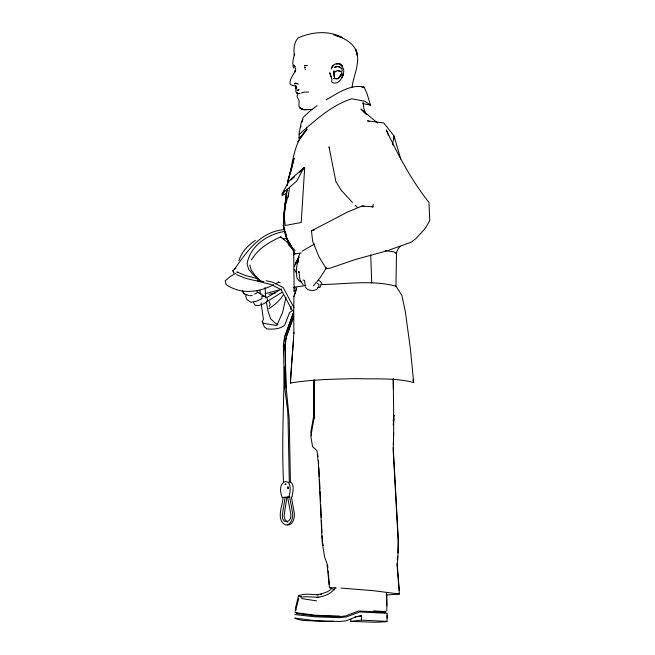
<?xml version="1.0" encoding="UTF-8"?>
<svg xmlns="http://www.w3.org/2000/svg" width="655" height="655" viewBox="0 0 655 655"><rect width="100%" height="100%" fill="white"/><g stroke="black" fill="none" stroke-linecap="round" stroke-linejoin="round"><path stroke-width="0.98" d="M386.892 608.962L386.499 592.374M314.154 418.136L314.187 379.744L314.228 418.553M284.368 218.246C282.862 207.512 288.994 197.966 289.371 187.477M393.63 436.729L393.753 415.073L393.327 420.625M387.064 618.148L387.113 613.907M293.702 314.326L293.931 296.543L296.469 288.814M333.198 621.251L327.205 621.505L303.134 620.457L297.796 619.393L294.701 618.074L315.039 620.686L339.462 621.505L346.102 620.809L356.869 616.543L361.429 615.856L361.372 620.121L350.761 621.366L350.802 619.245M350.761 621.366L375.053 622.25L385.697 621.775L387.023 621.399L387.121 615.233M257.128 290.697L257.087 292.842L254.713 294.16M393.63 433.02L393.188 450.46L398.322 543.183L397.872 558.486L397.053 564.897L399.353 594.019L386.057 595.076M397.921 553.049L398.322 539.581L393.246 447.684M285.924 387.924L285.302 344.219L286.538 336.383L293.489 317.307M293.907 332.232L290.419 383.052C312.427 379.36 334.803 379.098 357.081 378.623C375.929 379.36 395.301 377.591 413.698 382.528L410.39 348.878L405.404 312.107L401.916 295.503L395.636 285.588M284.319 218.852L284.581 213.857M284.802 209.854L286.857 189.041M393.336 444.213L393.426 442.567M294.791 614.537L315.153 616.83L339.568 617.64L346.2 616.936L359.841 611.958L387.146 613.301M393.237 378.467L393.753 418.791L393.327 425.046M393.327 424.727L393.753 418.791M393.311 421.1L393.753 415.073M286.857 189.393L283.32 226.27L286.579 237.757M285.122 203.852L283.32 225.844L286.857 238.502L291.049 246.026M305.042 69.029L305.336 69.725M295.528 610.812L298.778 598.547M298.295 262.213L298.549 259.847C296.207 265.578 295.806 272.202 297.083 278.236L298.909 280.676L301.333 282.223M293.489 340.887L291.573 363.5L290.419 381.865L290.853 382.209M288.372 197.106L288.708 194.167M287.316 185.095L287.774 181.14L294.152 158.182L290.959 171.544M287.316 185.48L287.774 181.566L291.762 167.09M397.274 559.591L397.626 556.816M282.256 497.513L288.88 496.867C295.536 474.392 274.642 478.608 282.256 497.513L286.833 497.464L284.024 516.058L284.999 519.611L287.692 522.06M287.037 190.04C284.352 209.911 278.048 235.186 295.077 250.423M284.278 341.083L284.598 339.085M285.122 204.065L286.538 194.961M285.13 497.382L282.403 514.355C281.126 525.138 292.564 523.173 290.697 513.585L287.619 497.137L289.641 496.908L292.548 512.8C293.301 517.515 291.393 525.122 285.605 524.958C275.493 519.767 282.764 505.603 283.009 497.546M392.517 144.919L394.056 135.978L383.773 122.993L367.488 120.839L369.322 121.543M299.613 133.473L298.77 138.23L302.577 134.979M300.629 127.766L300.964 125.858M290.55 309.25L291.115 306.466M288.986 178.119C293.063 161.269 293.915 142.274 306.843 129.33L306.442 127.463M295.446 608.233L295.732 610.378L295.446 608.233L298.483 595.935C304.608 592.759 312.042 594.937 318.649 594.715L316.733 594.74L321.368 593.954L320.762 594.142L327.582 591.678L330.898 589.508M285.989 297.288L282.583 312.476L276.754 325.543L263.253 323.243L262.213 321.523L263.441 319.583L261.099 302.847M337.906 66.458L335.892 66.695L337.906 66.458L340.559 67.563L341.984 68.955M267.093 301.071L267.707 298.623M302.061 122.157L302.88 119.374M293.939 296.535L296.797 287.701M285.064 336.081L293.432 312.992M293.645 311.985L284.589 337.006L283.328 345.013L284.516 386.008L287.586 410.104L288.028 418.316L289.305 482.612M293.71 316.308L286.055 337.3L284.827 345.144L286.014 385.975L289.183 418.357L290.443 482.669M294.398 266.536L296.224 261.689L299.048 256.948L295.454 264.235L299.728 254.05M269.361 306.425L270.13 304.632L269.311 301.587M321.163 284.516L320.09 287.218L317.626 287.61M331.184 69.111L332.732 65.475L335.671 63.862L339.216 63.576L341.951 65.492L343.818 70.257C343.744 75.112 341.509 79.959 337.423 82.71L334.443 83.136L332.273 82.505L331.635 81.597L331.938 79.001L329.702 72.73L331.397 77.315M372.212 207.299L373.407 204.442M238.854 260.682C241.507 252.019 248.065 245.314 255.409 240.344M395.972 253.55L397.986 249.178L400.164 246.272M340.346 76.389L341.926 73.245C340.911 75.816 339.642 78.035 337.284 78.821M284.679 190.474L281.928 195.558L286.939 193.086M246.624 294.39L245.682 296.003L246.755 299.409L250.816 302.282L257.235 300.989L261.935 298.606L262.172 294.455L257.857 292.441M232.91 270.646L233.843 272.955L232.91 270.646L233.442 269.77M313.344 285.867L320.049 277.835L326.501 267.723M251.52 259.929C257.8 248.679 269.311 242.08 280.668 236.881L286.202 241.384L291.131 246.804L295.127 253.845M283.378 294.783C279.841 300.629 274.519 305.083 268.787 308.677M297.771 141.726L306.843 129.755L306.442 127.93M298.221 93.387L296.977 96.146L299.147 100.993L298.868 106.036C300.989 111.579 308.259 109.172 312.681 109.418M294.824 71.19L294.914 71.935L294.824 71.19L295.618 70.699M338.668 78.15L341.599 73.254L342.147 69.921M335.237 587.961C331.029 593.954 323.881 596.689 316.848 597.425L318.788 597.311L306.114 596.73L300.841 597.106M293.505 254.86L294.545 253.968L301.415 252.92M299.597 172.265L304.698 167.631L301.202 222.503L285.154 225.508L284.352 217.313M290.755 180.1L294.455 176.85M235.784 268.255L234.416 269.352C246.739 251.495 260.985 230.945 284.884 229.61M335.786 71.198L334.435 72.238L337.423 70.527L340.756 71.42L337.423 70.527M317.094 105.676L309.889 111.17L303.159 117.376L300.973 123.713L298.852 134.693C314.891 120.659 331.021 105.48 351.702 98.79L364.769 101.165L370.55 105.16L366.89 93.247L364.074 87.09C350.319 83.922 337.62 93.411 326.141 99.814M295.863 82.841L294.414 83.848L296.207 83.455L296.952 83.594L294.291 83.627L296.207 83.455L298.393 84.176M266.544 302.135L262.549 304.297M281.666 292.515L266.356 301.971L267.993 311.174L270.671 318.813L275.419 323.308L277.794 324.454M302.192 251.152L314.384 244.069M281.421 288.97L265.824 298.172L265.029 287.479M293.145 310.347L289.633 312.394L284.72 325.101C279.972 329.342 273.078 329.26 267.084 328.998L264.366 327.001L262.213 321.523M235.972 273.241L230.208 276.582L225.238 280.758L226.04 284.393C240.156 294.758 259.069 292.621 273.749 284.614M290.419 383.052L290.853 382.815M335.941 66.646L334.402 67.449L336.621 66.311M278.915 282.199L275.468 283.844M388.472 135.446L386.253 129.886C398.125 155.284 411.512 180.289 428.935 202.395L429.762 220.702L425.16 228.521L415.884 238.608L411.406 242.137L386.99 250.824L355.321 259.503L330.267 268.116L326.239 268.673L318.977 256.793L312.656 241.253L311.461 230.855L347.412 212.105L361.904 206.071L373.473 206.792M261.738 304.583L258.52 305.566L255.147 305.181L253.338 302.307M264.997 293.702L278.694 290.059M311.461 230.855L314.097 230.044M361.429 615.856L354.83 616.944M384.911 612.057L386.139 611.696L373.686 610.845M301.333 92.944L304.215 92.118L308.595 91.978M336.228 63.993L340.019 63.83L342.409 66.401L339.544 63.813M268.959 294.234L275.632 292.777M298.868 93.468L300.072 93.329M284.802 231.42C267.854 234.048 250.038 245.862 247.082 263.76L248.679 269.377L253.559 275.084L260.068 280.839L263.777 281.625M335.581 78.739L337.243 78.723L333.297 78.477L335.311 78.526M362.043 87.369L364.074 87.09M385.852 610.165L387.162 610.042M305.934 285.555L293.98 287.177L293.98 287.66L295.487 288.044M282.968 238.772L286.898 238.477L291.287 246.452M335.892 66.695C338.177 66.229 340.575 67.138 341.976 68.98M249.882 295.708L252.216 295.552M320.909 284.524C345.734 284.286 371.745 279.677 395.947 286.194L396.496 253.37L393.761 251.807L385.214 250.619M303.863 109.704L299.949 107.96L303.863 109.704L306.81 109.598M339.396 616.068L315.53 615.25L295.831 612.646L297.427 613.473M361.372 620.121L387.023 621.399M311.469 435.804L310.838 431.956L314.277 412.789L314.138 416.564L314.253 385.066L314.277 416.809L310.838 436.402L312.574 446.661L316.946 450.665L318.469 464.19L322.178 541.996L324.634 557.34L326.927 563.161L329.432 587.609L336.236 587.895M341.091 588.1L372.9 590.63L399.353 594.019M362.755 103.555L370.55 105.16M288.88 496.867L289.641 496.908M287.308 525.04C293.096 525.204 295.012 517.597 294.259 512.89L291.352 496.989L292.097 497.022C292.564 492.175 295.168 485.011 290.116 481.54M361.904 206.071L364.499 206.276M249.006 295.601L244.02 293.817L242.456 290.746M385.025 612.22L358.522 610.992L345.406 615.978L338.971 616.633L315.685 615.79L297.034 613.538M266.012 296.797L262.213 295.945L265.078 296.306M316.512 600.872L301.668 598.58M262.213 295.945L264.423 296.363M271.448 284.565L245.51 278.293L236.57 274.658M266.184 280.733L272.799 282.215L283.181 287.537L294.029 307.744M258.733 279.014L245.838 275.608L236.84 271.948L237.659 272.415M303.077 280.062L304.567 280.438L305.091 285.416M296.314 612.49L294.717 611.958M257.12 280.07L260.068 280.839L254.86 275.1L251.021 269.696L249.907 264.972M333.616 34.871L336.49 35.665M301.431 596.869L298.483 595.935M335.491 35.542C345.079 37.982 356.68 44.9 357.368 55.896L355.69 49.231C361.249 62.102 353.454 74.842 352.054 87.295M278.391 282.108L280.127 282.632M337.448 35.935L342.164 37.491C328.433 30.196 311.952 31.841 298.148 37.9C293.825 42.632 293.579 49.15 294.291 55.167L294.635 54.021C293.186 58.434 291.917 63.666 293.751 68.136M297.657 93.395L295.847 91.847L296.068 86.182L296.117 88.793L295.307 85.797L296.019 86.198L291.45 85.125L290.116 84.094C289.002 78.69 294.529 74.375 295.749 69.184L293.858 65.074L295.192 66.597M329.432 587.609L334.427 589.852M272.333 285.031L281.167 289.739L292.138 310.216M318.608 280.34L320.549 281.65L321.883 283.771M298.303 272.095L298.926 272.595L298.86 271.424L299.974 279.972L303.142 284.843M377.526 122.984L360.905 109.017L366.718 114.535M317.192 283.083L319.034 284.712C319.419 291.598 307.858 292.351 305.353 286.874M352.48 202.493L341.484 190.556L335.884 181.615L329.015 146.81L329.719 148.693M355.215 205.244L357.262 207.307M280.668 236.881L281.568 237.806M366.432 114.486L363.312 111.162L365.662 113.233L363.926 108.714L363.042 102.074M288.306 244.602L291.704 248.229M294.177 269.336L296.617 273.012M291.401 246.714L286.857 238.715L291.049 246.452M243.062 291.688L244.02 293.817L242.465 290.28M400.745 159.059L394.056 135.978L394.154 139.024M304.755 66.777L305.132 67.973L304.952 67.244M412.887 379.736L413.698 382.528M334.451 77.372L333.763 74.375L333.878 70.896L334.451 77.372L334.402 76.013M285.629 232.656L286.857 238.502M322.637 541.767L322.055 535.839M322.948 543.691L323.251 545.623M327.525 565.052L327.877 568.008M317.814 454.66L318.035 456.625M399.329 590.564L397.159 563.423M259.937 290.312L260.281 294.226M328.237 570.972L328.466 573.903M328.613 575.86L329.301 584.669M313.761 380.727L314.253 388.751M318.469 460.555L318.633 463.625M318.854 467.711L319.337 476.906M319.501 479.968L319.992 489.162M320.099 491.209L320.614 501.402M386.712 594.765L386.892 605.703M320.737 504.448L321.294 517.614M321.417 520.651L321.924 532.802M370.714 254.951L371.729 283.001M393.172 379.376L393.385 389.389M284.352 366.874C283.656 405.33 281.715 443.738 283.492 482.26M283.811 344.088L283.942 350.474M293.702 313.704L293.915 333.559M294.16 289.993L294.16 291.475L293.677 250.185L293.677 251.7M294.128 287.332L294.128 288.225M293.71 253.444L293.71 254.353M288.069 487.795L288.028 488.802L287.905 486.739L288.069 487.795M343.367 74.121L341.877 77.601L343.392 74.089M303.945 167.631L296.854 180.952L281.928 193.97L289.256 180.739L303.945 167.631M332.429 66.63L331.839 67.547L333.297 65.32L332.429 66.63M298.238 89.923L297.141 90.554L299.073 89.506L298.238 89.923M285.441 484.11L284.827 484.307L286.169 484.242L285.441 484.11M307.048 65.566L304.812 65.459L307.048 65.566M296.625 92.977L297.796 93.305L296.625 92.977M294.144 68.079L294.144 68.079"/></g></svg>
